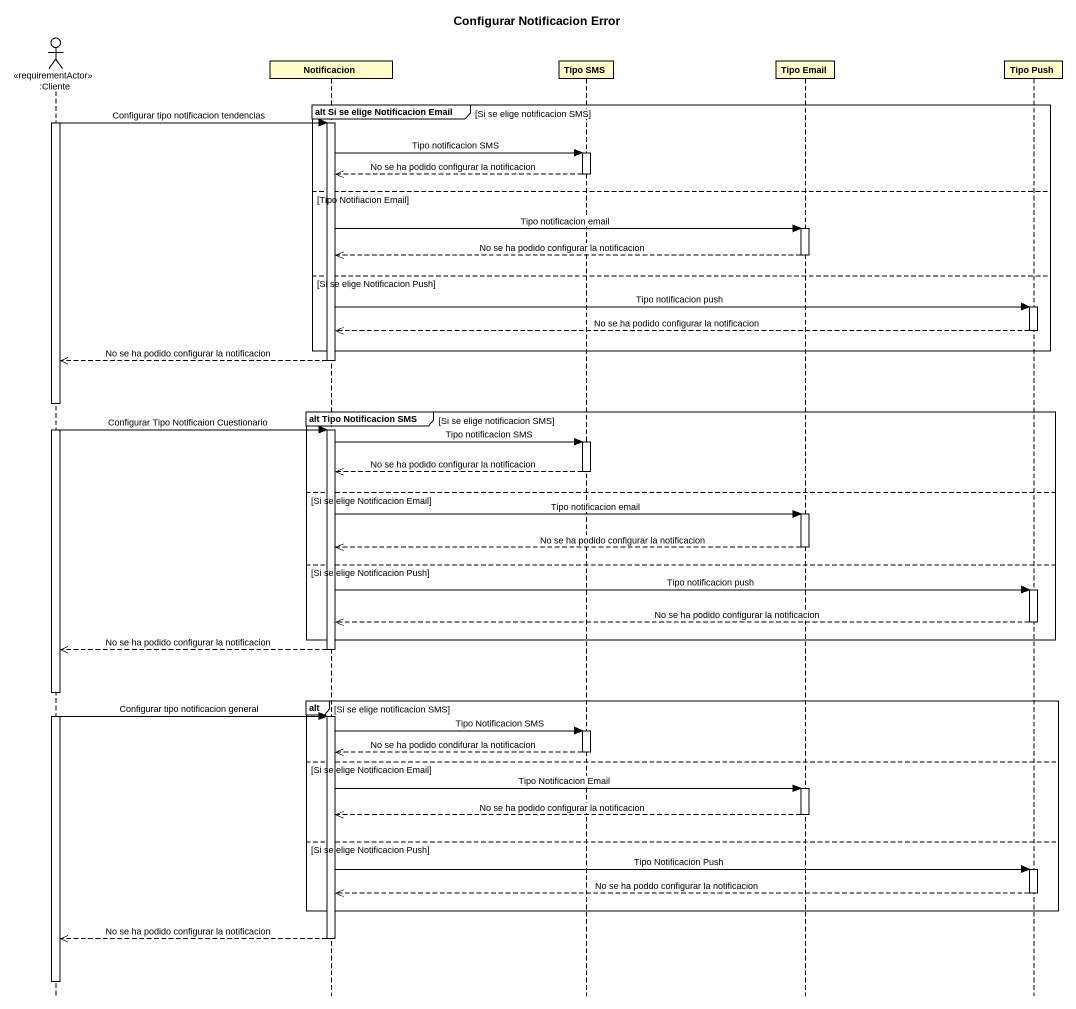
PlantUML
@startuml
title Configurar Notificacion Error
hide footbox
actor ":Cliente" as Cliente <<requirementActor>>
participant Notificacion
participant "Tipo SMS" as Tipo_SMS
participant "Tipo Email" as Tipo_Email
participant "Tipo Push" as Tipo_Push

group alt Si se elige Notificacion Email [Si se elige notificacion SMS]
  activate Cliente
  Cliente -> Notificacion : Configurar tipo notificacion tendencias
  activate Notificacion
  Notificacion -> Tipo_SMS : Tipo notificacion SMS
  activate Tipo_SMS
  Tipo_SMS -->> Notificacion : No se ha podido configurar la notificacion
  deactivate Tipo_SMS
else Tipo Notifiacion Email
  Notificacion -> Tipo_Email : Tipo notificacion email
  activate Tipo_Email
  Tipo_Email -->> Notificacion : No se ha podido configurar la notificacion
  deactivate Tipo_Email
else Si se elige Notificacion Push
  Notificacion -> Tipo_Push : Tipo notificacion push
  activate Tipo_Push
  Tipo_Push -->> Notificacion : No se ha podido configurar la notificacion
  deactivate Tipo_Push
end
Notificacion -->> Cliente : No se ha podido configurar la notificacion
deactivate Notificacion
group alt Tipo Notificacion SMS [Si se elige notificacion SMS]
  Cliente -> Notificacion : Configurar Tipo Notificaion Cuestionario
  activate Notificacion
  Notificacion -> Tipo_SMS : Tipo notificacion SMS
  activate Tipo_SMS
  Tipo_SMS -->> Notificacion : No se ha podido configurar la notificacion
  deactivate Tipo_SMS
else Si se elige Notificacion Email
  Notificacion -> Tipo_Email : Tipo notificacion email
  activate Tipo_Email
  Tipo_Email -->> Notificacion : No se ha podido configurar la notificacion
  deactivate Tipo_Email
else Si se elige Notificacion Push
  Notificacion -> Tipo_Push : Tipo notificacion push
  activate Tipo_Push
  Tipo_Push -->> Notificacion : No se ha podido configurar la notificacion
  deactivate Tipo_Push
end
Notificacion -->> Cliente : No se ha podido configurar la notificacion
deactivate Notificacion
alt Si se elige notificacion SMS
  Cliente -> Notificacion : Configurar tipo notificacion general
  activate Notificacion
  Notificacion -> Tipo_SMS : Tipo Notificacion SMS
  activate Tipo_SMS
  Tipo_SMS -->> Notificacion : No se ha podido condifurar la notificacion
  deactivate Tipo_SMS
else Si se elige Notificacion Email
  Notificacion -> Tipo_Email : Tipo Notificacion Email
  activate Tipo_Email
  Tipo_Email -->> Notificacion : No se ha podido configurar la notificacion
  deactivate Tipo_Email
else Si se elige Notificacion Push
  Notificacion -> Tipo_Push : Tipo Notificacion Push
  activate Tipo_Push
  Tipo_Push -->> Notificacion : No se ha poddo configurar la notificacion
  deactivate Tipo_Push
end
Notificacion -->> Cliente : No se ha podido configurar la notificacion
deactivate Notificacion
deactivate Cliente
@enduml
